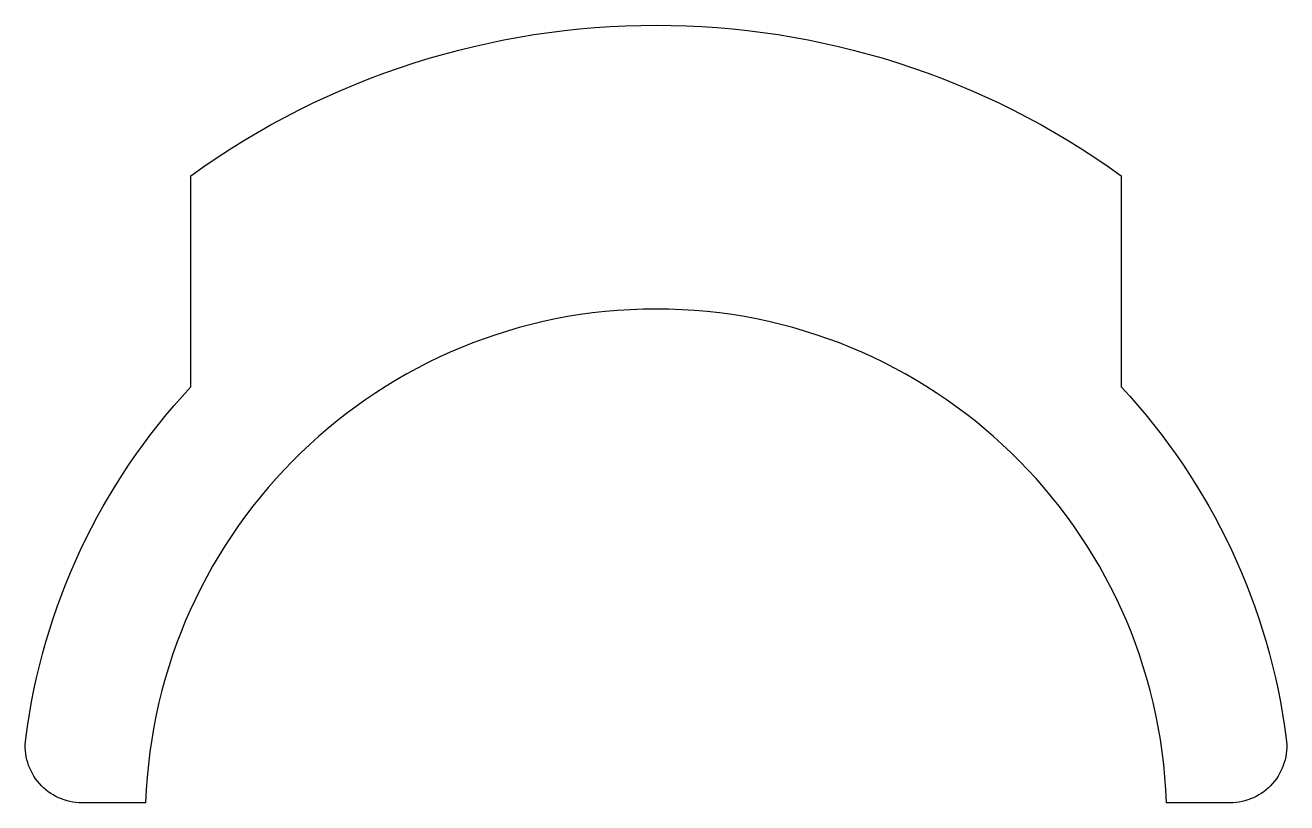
# Model space of a CAD drawing. Extents: x 161.2 to 183.5, y 220.2 to 233.9.
import ezdxf

# ---------------------------------------------------------------- set-up
doc = ezdxf.new("R2010")
doc.units = 0
doc.layers.add('ANA', color=220, linetype='CONTINUOUS')

msp = doc.modelspace()

# ---------------------------------------------------------------- linework, layer by layer
at = {"layer": 'ANA', "color": 7}
msp.add_lwpolyline([(180.554, 227.495, -0.156647), (183.462, 221.294, -0.45216), (182.47, 220.166), (181.349, 220.166, 0.967204), (163.359, 220.166), (162.237, 220.166, -0.45216), (161.245, 221.294, -0.156647), (164.154, 227.495), (164.154, 231.214, -0.323507), (180.554, 231.214)], format="xyb", close=True, dxfattribs=at)

doc.saveas('drawing.dxf')
